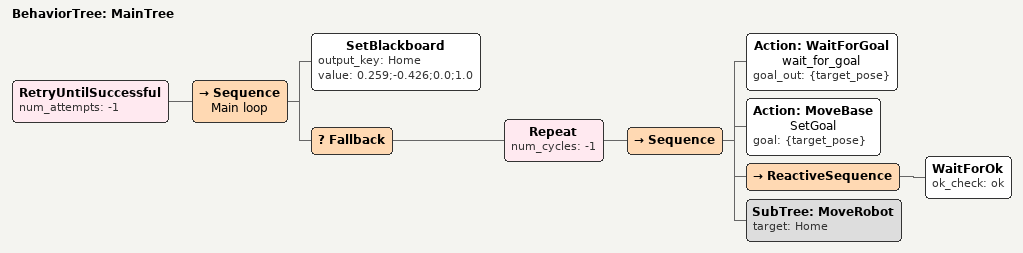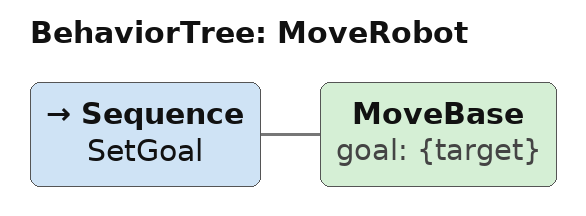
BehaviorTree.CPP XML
<root main_tree_to_execute = "MainTree">
    <BehaviorTree ID="MainTree">
        <RetryUntilSuccessful num_attempts="-1">
            <Sequence name="Main loop">
                <SetBlackboard output_key="Home" value="0.259;-0.426;0.0;1.0" />
                <Fallback>
                    <Repeat num_cycles="-1">
                        <Sequence>
                            <Action ID="WaitForGoal" name="wait_for_goal" goal_out="{target_pose}"/>
                            <Action ID="MoveBase"   name="SetGoal"  goal="{target_pose}"/>
                            <ReactiveSequence>
                                <WaitForOk ok_check="ok" />
                            </ReactiveSequence>
                            <SubTree ID="MoveRobot" target="Home"/>
                        </Sequence>
                    </Repeat>
                </Fallback>
            </Sequence>
        </RetryUntilSuccessful>
    </BehaviorTree>

    <BehaviorTree ID="MoveRobot">
        <Sequence name="SetGoal">
            <MoveBase goal="{target}" />
        </Sequence>
    </BehaviorTree>
</root>
